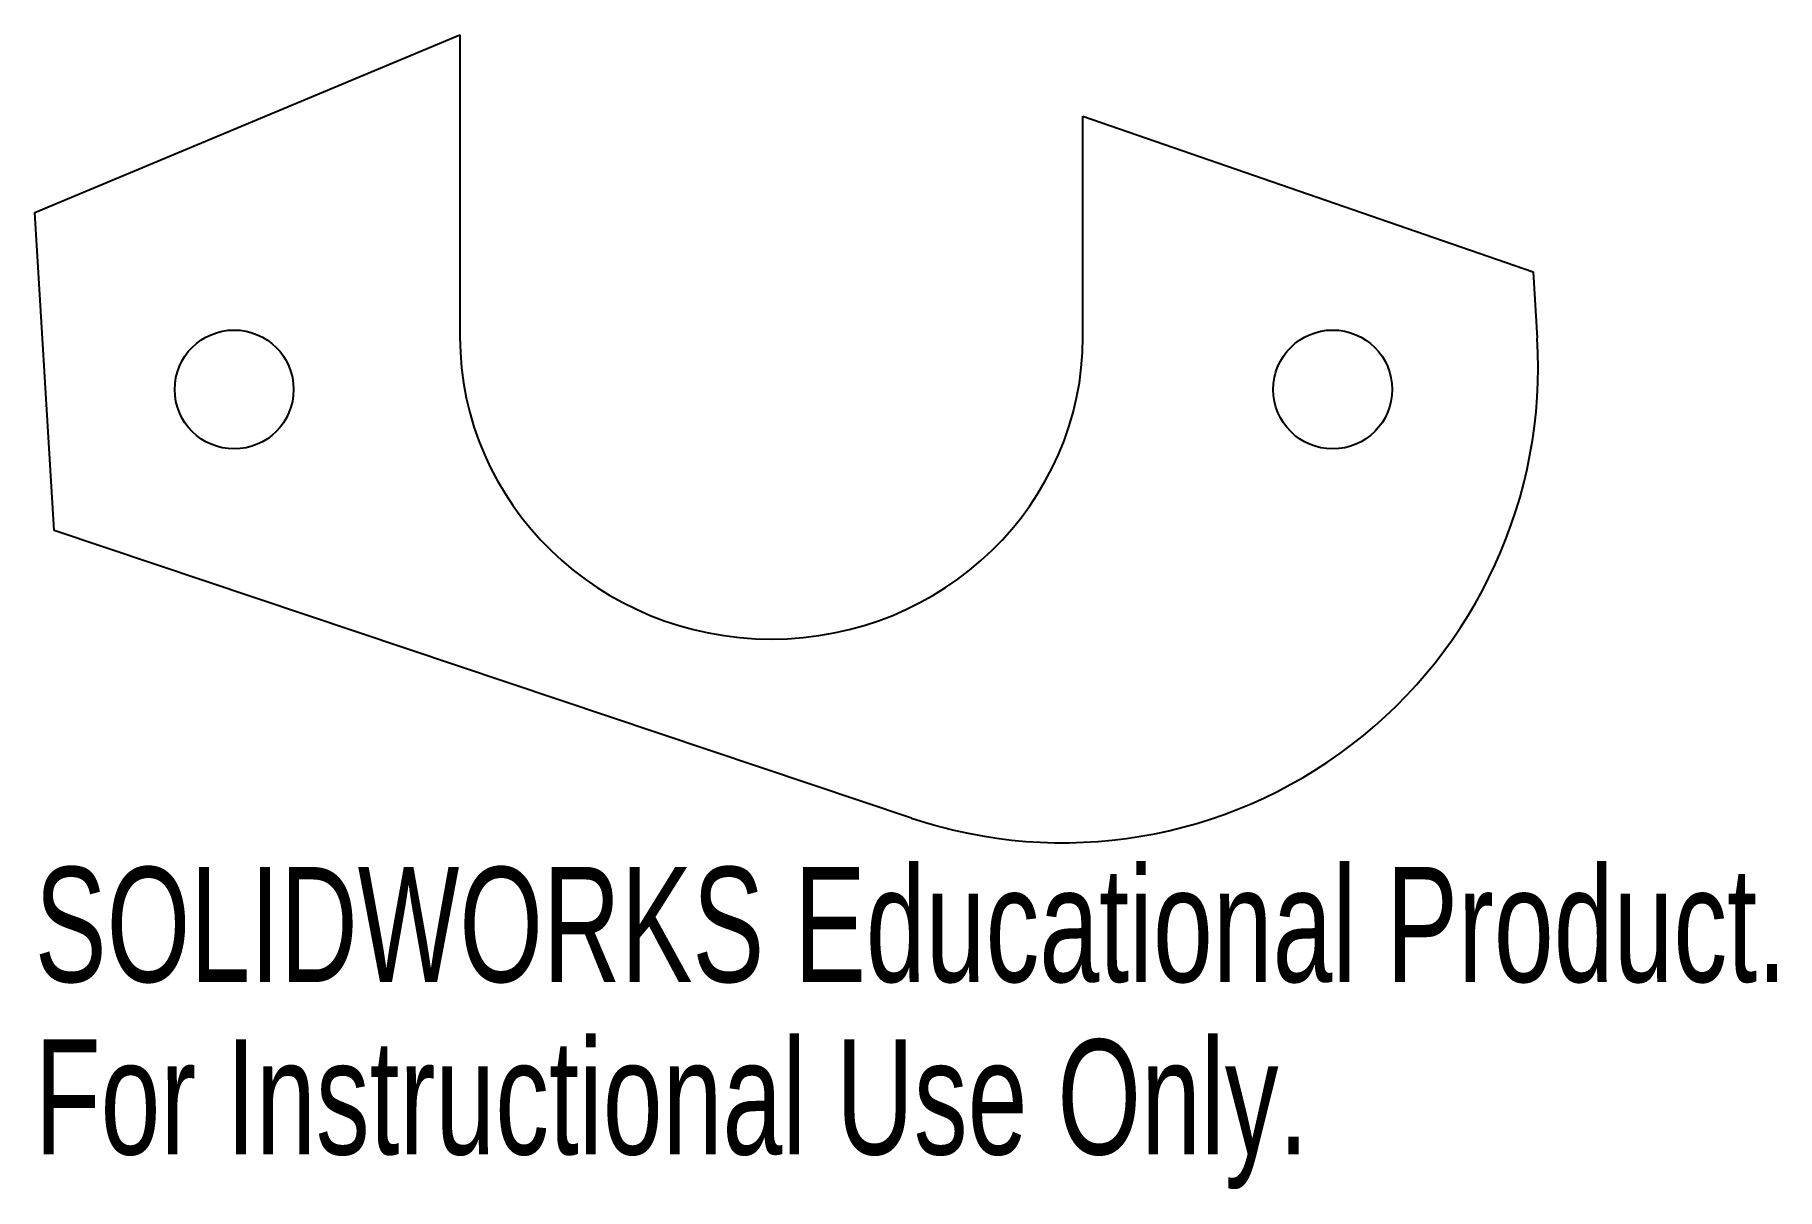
# Model space of a CAD drawing. Header units: millimetres. Extents: x -22.4 to 50.8, y 151.4 to 199.9.
import ezdxf

# ---------------------------------------------------------------- set-up
doc = ezdxf.new("R2010")
doc.units = ezdxf.units.MM
doc.styles.add('SLDTEXTSTYLE0', font='TXT', dxfattribs={"width": 0.7})

msp = doc.modelspace()

# ---------------------------------------------------------------- linework, layer by layer
at = {"color": 7, "linetype": 'Continuous', "lineweight": 25}
for p, q in [((-22.418, 192.414), (-4.541, 199.888)), ((-4.541, 199.888), (-4.541, 187.188)), ((21.656, 196.468), (40.593, 189.922)), ((21.656, 187.188), (21.656, 196.468)), ((-21.611, 179.047), (-22.418, 192.414)), ((40.593, 189.922), (40.762, 187.133)), ((14.443, 166.963), (-21.611, 179.047))]:
    msp.add_line(p, q, dxfattribs=at)
for centre in [(-14.036, 184.981), (32.161, 184.981)]:
    msp.add_circle(centre, 2.5, dxfattribs=at)
msp.add_arc((20.798, 185.926), 20, 251.47063, 3.45751, dxfattribs=at)
msp.add_ellipse((8.557, 187.188), major_axis=(13.099, 0), ratio=0.969552, start_param=3.141593, end_param=6.283185, dxfattribs=at)

# ---------------------------------------------------------------- texts
at = {"color": 7, "linetype": 'Continuous', "char_height": 4.83362, "attachment_point": 1, "style": 'SLDTEXTSTYLE0'}
for s, insert in [('SOLIDWORKS Educational Product.', (-22.418, 164.907)), ('For Instructional Use Only.', (-22.418, 157.656))]:
    msp.add_mtext(s, dxfattribs=dict(at, insert=insert))

doc.saveas('drawing.dxf')
